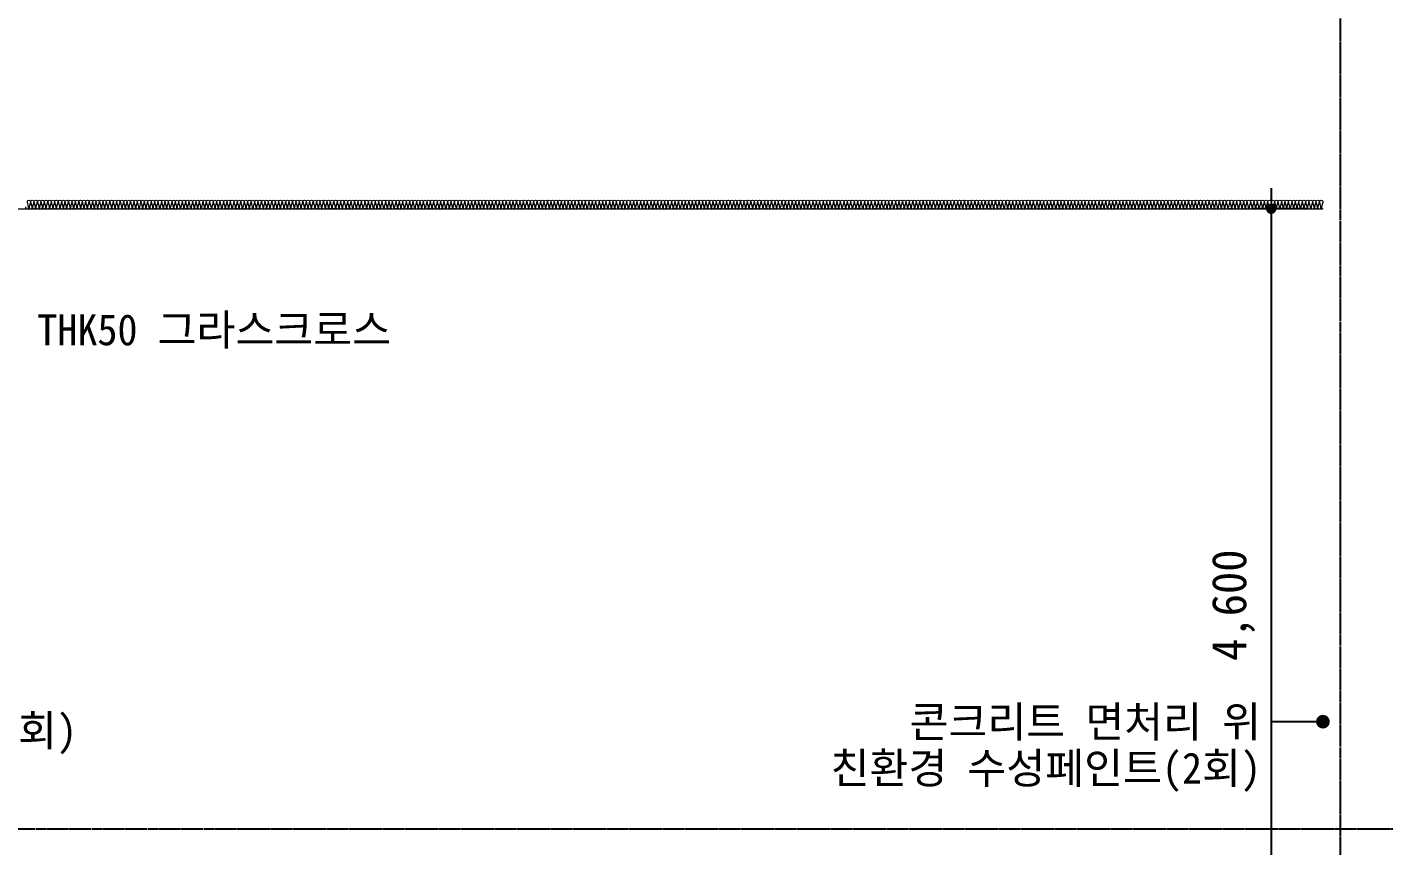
# Model space of a CAD drawing. Header units: inches. Extents: x 2004 to 150234, y 6875187 to 6994525.
# Drawn here: x 109264 to 117137, y 6886032 to 6890782 of the extents above; entities that cross this region are included whole.
import ezdxf
from ezdxf.enums import TextEntityAlignment as Align

# ---------------------------------------------------------------- set-up
doc = ezdxf.new("R2010")
doc.units = ezdxf.units.IN
doc.header["$MEASUREMENT"] = 0
doc.linetypes.add('CENTER', pattern=[65, 60, -2, 1, -2])
doc.layers.get('0').update_dxf_attribs({"linetype": 'CONTINUOUS'})
for name, color, linetype, lineweight in [('A-DIMS', 7, 'CONTINUOUS', 25), ('A-MKXS-LEAD', 7, 'CONTINUOUS', 25), ('A-MKXS-TEXT1', 3, 'CONTINUOUS', 25), ('A-XXXX-INSL2', 8, 'CONTINUOUS', 18)]:
    doc.layers.add(name, color=color, linetype=linetype, lineweight=lineweight)
doc.layers.add('AA-AXIS-LINE-1', color=1, linetype='CENTER')
doc.styles.add('HY울릉도L', font='H2GTRE.TTF')
doc.styles.add('돋움체', font='')
doc.styles.get('돋움체').set_extended_font_data('DotumChe')
doc.dimstyles.new('CDIM', dxfattribs={"dimtxt": 2, "dimasz": 0.6, "dimexe": 1, "dimexo": 1, "dimgap": 1, "dimtad": 1, "dimdec": 0, "dimrnd": 0.5, "dimzin": 0, "dimdsep": 32, "dimlunit": 6, "dimtxsty": 'HY울릉도L', "dimblk1": '_CIDOT', "dimblk2": '_CIDOT', "dimsah": 1, "dimcen": 4.5, "dimclrd": 2, "dimclre": 2, "dimclrt": 7, "dimadec": 0, "dimazin": 0, "dimtfac": 1, "dimtdec": 0, "dimtix": 1, "dimtmove": 2, "dimatfit": 1, "dimldrblk": '_CIDOT', "dimfxl": 1, "dimtolj": 1, "dimtzin": 0, "dimlwd": -1, "dimarcsym": 0})

# ---------------------------------------------------------------- blocks, each defined once
blk = doc.blocks.new('_CIDOT')
at = {"color": 0, "linetype": 'ByBlock'}
blk.add_line((2, 0), (-1, 0), dxfattribs=at)
at = {"color": 0, "linetype": 'ByBlock', "const_width": 0.5}
blk.add_lwpolyline([(-0.25, 0, 1), (0.25, 0, 1)], format="xyb", close=True, dxfattribs=at)
blk = doc.blocks.new('*D251')
at = {"layer": 'A-DIMS', "lineweight": -2, "transparency": 16777216}
for p, q in [((116683.8, 6889728.3), (116383.8, 6889728.3)), ((116683.8, 6885128.3), (116383.8, 6885128.3))]:
    blk.add_line(p, q, dxfattribs=at)
at = {"layer": 'A-DIMS', "transparency": 16777216}
blk.add_line((116483.8, 6889668.3), (116483.8, 6885188.3), dxfattribs=at)
at = {"layer": 'A-DIMS', "transparency": 16777216, "xscale": 60, "yscale": 60, "zscale": 60}
for p, rotation in [((116483.8, 6889728.3), 90), ((116483.8, 6885128.3), 270)]:
    blk.add_blockref('_CIDOT', p, dxfattribs=dict(at, rotation=rotation))
at = {"layer": 'A-DIMS', "color": 3, "transparency": 16777216, "insert": (116264.7, 6887428.3), "char_height": 200, "attachment_point": 5, "rotation": 90, "style": '돋움체'}
blk.add_mtext('\\A1;4,600', dxfattribs=at)

msp = doc.modelspace()

# ---------------------------------------------------------------- hatches: boundary and pattern name
at = {"layer": 'A-MKXS-LEAD'}
h = msp.add_hatch(color=256, dxfattribs=at)
edge = h.paths.add_edge_path()
edge.add_arc((116783.8, 6886752.2), 40, 180, 540, ccw=False)

# ---------------------------------------------------------------- linework, layer by layer
msp.add_lwpolyline([(116783.8, 6886752.2), (116486.1, 6886752.2), (116486.1, 6886752.2)], dxfattribs=at)
at = {"layer": 'A-XXXX-INSL2'}
msp.add_line((107433.8, 6889728.3), (116783.8, 6889728.3), dxfattribs=at)
msp.add_lwpolyline([(109254.9, 6889740.5, 1.37259), (109272.6, 6889740.5), (109264.9, 6889766.2, -1.37259), (109282.6, 6889766.2), (109274.9, 6889740.5, 1.37259), (109292.6, 6889740.5), (109284.9, 6889766.2, -1.37259), (109302.6, 6889766.2), (109294.9, 6889740.5, 1.37259), (109312.6, 6889740.5), (109304.9, 6889766.2, -0.508699), (109313.8, 6889778.3, -0.508699), (109322.6, 6889766.2), (109314.9, 6889740.5, 1.37259), (109332.6, 6889740.5), (109324.9, 6889766.2, -1.37259), (109342.6, 6889766.2), (109334.9, 6889740.5, 1.37259), (109352.6, 6889740.5), (109344.9, 6889766.2, -1.37259), (109362.6, 6889766.2), (109354.9, 6889740.5, 1.37259), (109372.6, 6889740.5), (109364.9, 6889766.2, -1.37259), (109382.6, 6889766.2), (109374.9, 6889740.5, 1.37259), (109392.6, 6889740.5), (109384.9, 6889766.2, -1.37259), (109402.6, 6889766.2), (109394.9, 6889740.5, 0.508699), (109403.8, 6889728.3, 0.508699), (109412.6, 6889740.5), (109404.9, 6889766.2, -1.37259), (109422.6, 6889766.2), (109414.9, 6889740.5, 1.37259), (109432.6, 6889740.5), (109424.9, 6889766.2, -1.37259), (109442.6, 6889766.2), (109434.9, 6889740.5, 1.37259), (109452.6, 6889740.5), (109444.9, 6889766.2, -1.37259), (109462.6, 6889766.2), (109454.9, 6889740.5, 1.37259), (109472.6, 6889740.5), (109464.9, 6889766.2, -1.37259), (109482.6, 6889766.2), (109474.9, 6889740.5, 1.37259), (109492.6, 6889740.5), (109484.9, 6889766.2, -0.508699), (109493.8, 6889778.3, -0.508699), (109502.6, 6889766.2), (109494.9, 6889740.5, 1.37259), (109512.6, 6889740.5), (109504.9, 6889766.2, -1.37259), (109522.6, 6889766.2), (109514.9, 6889740.5, 1.37259), (109532.6, 6889740.5), (109524.9, 6889766.2, -1.37259), (109542.6, 6889766.2), (109534.9, 6889740.5, 1.37259), (109552.6, 6889740.5), (109544.9, 6889766.2, -1.37259), (109562.6, 6889766.2), (109554.9, 6889740.5, 1.37259), (109572.6, 6889740.5), (109564.9, 6889766.2, -1.37259), (109582.6, 6889766.2), (109574.9, 6889740.5, 0.508699), (109583.8, 6889728.3, 0.508699), (109592.6, 6889740.5), (109584.9, 6889766.2, -1.37259), (109602.6, 6889766.2), (109594.9, 6889740.5, 1.37259), (109612.6, 6889740.5), (109604.9, 6889766.2, -1.37259), (109622.6, 6889766.2), (109614.9, 6889740.5, 1.37259), (109632.6, 6889740.5), (109624.9, 6889766.2, -1.37259), (109642.6, 6889766.2), (109634.9, 6889740.5, 1.37259), (109652.6, 6889740.5), (109644.9, 6889766.2, -1.37259), (109662.6, 6889766.2), (109654.9, 6889740.5, 1.37259), (109672.6, 6889740.5), (109664.9, 6889766.2, -0.508699), (109673.8, 6889778.3, -0.508699), (109682.6, 6889766.2), (109674.9, 6889740.5, 1.37259), (109692.6, 6889740.5), (109684.9, 6889766.2, -1.37259), (109702.6, 6889766.2), (109694.9, 6889740.5, 1.37259), (109712.6, 6889740.5), (109704.9, 6889766.2, -1.37259), (109722.6, 6889766.2), (109714.9, 6889740.5, 1.37259), (109732.6, 6889740.5), (109724.9, 6889766.2, -1.37259), (109742.6, 6889766.2), (109734.9, 6889740.5, 1.37259), (109752.6, 6889740.5), (109744.9, 6889766.2, -1.37259), (109762.6, 6889766.2), (109754.9, 6889740.5, 0.508699), (109763.8, 6889728.3, 0.508699), (109772.6, 6889740.5), (109764.9, 6889766.2, -1.37259), (109782.6, 6889766.2), (109774.9, 6889740.5, 1.37259), (109792.6, 6889740.5), (109784.9, 6889766.2, -1.37259), (109802.6, 6889766.2), (109794.9, 6889740.5, 1.37259), (109812.6, 6889740.5), (109804.9, 6889766.2, -1.37259), (109822.6, 6889766.2), (109814.9, 6889740.5, 1.37259), (109832.6, 6889740.5), (109824.9, 6889766.2, -1.37259), (109842.6, 6889766.2), (109834.9, 6889740.5, 1.37259), (109852.6, 6889740.5), (109844.9, 6889766.2, -0.508699), (109853.8, 6889778.3, -0.508699), (109862.6, 6889766.2), (109854.9, 6889740.5, 1.37259), (109872.6, 6889740.5), (109864.9, 6889766.2, -1.37259), (109882.6, 6889766.2), (109874.9, 6889740.5, 1.37259), (109892.6, 6889740.5), (109884.9, 6889766.2, -1.37259), (109902.6, 6889766.2), (109894.9, 6889740.5, 1.37259), (109912.6, 6889740.5), (109904.9, 6889766.2, -1.37259), (109922.6, 6889766.2), (109914.9, 6889740.5, 1.37259), (109932.6, 6889740.5), (109924.9, 6889766.2, -0.508699), (109933.8, 6889778.3, -0.508699), (109942.6, 6889766.2), (109934.9, 6889740.5, 1.37259), (109952.6, 6889740.5), (109944.9, 6889766.2, -1.37259), (109962.6, 6889766.2), (109954.9, 6889740.5, 1.37259), (109972.6, 6889740.5), (109964.9, 6889766.2, -1.37259), (109982.6, 6889766.2), (109974.9, 6889740.5, 1.37259), (109992.6, 6889740.5), (109984.9, 6889766.2, -1.37259), (110002.6, 6889766.2), (109994.9, 6889740.5, 1.37259), (110012.6, 6889740.5), (110004.9, 6889766.2, -0.508699), (110013.8, 6889778.3, -0.508699), (110022.6, 6889766.2), (110014.9, 6889740.5, 1.37259), (110032.6, 6889740.5), (110024.9, 6889766.2, -1.37259), (110042.6, 6889766.2), (110034.9, 6889740.5, 1.37259), (110052.6, 6889740.5), (110044.9, 6889766.2, -1.37259), (110062.6, 6889766.2), (110054.9, 6889740.5, 1.37259), (110072.6, 6889740.5), (110064.9, 6889766.2, -1.37259), (110082.6, 6889766.2), (110074.9, 6889740.5, 1.37259), (110092.6, 6889740.5), (110084.9, 6889766.2, -1.37259), (110102.6, 6889766.2), (110094.9, 6889740.5, 0.508699), (110103.8, 6889728.3, 0.508699), (110112.6, 6889740.5), (110104.9, 6889766.2, -1.37259), (110122.6, 6889766.2), (110114.9, 6889740.5, 1.37259), (110132.6, 6889740.5), (110124.9, 6889766.2, -1.37259), (110142.6, 6889766.2), (110134.9, 6889740.5, 1.37259), (110152.6, 6889740.5), (110144.9, 6889766.2, -1.37259), (110162.6, 6889766.2), (110154.9, 6889740.5, 1.37259), (110172.6, 6889740.5), (110164.9, 6889766.2, -0.508699), (110173.8, 6889778.3, -0.508699), (110182.6, 6889766.2), (110174.9, 6889740.5, 1.37259), (110192.6, 6889740.5), (110184.9, 6889766.2, -1.37259), (110202.6, 6889766.2), (110194.9, 6889740.5, 1.37259), (110212.6, 6889740.5), (110204.9, 6889766.2, -0.508699), (110213.8, 6889778.3, -0.508699), (110222.6, 6889766.2), (110214.9, 6889740.5, 1.37259), (110232.6, 6889740.5), (110224.9, 6889766.2, -1.37259), (110242.6, 6889766.2), (110234.9, 6889740.5, 1.37259), (110252.6, 6889740.5), (110244.9, 6889766.2, -0.508699), (110253.8, 6889778.3, -0.508699), (110262.6, 6889766.2), (110254.9, 6889740.5, 1.37259), (110272.6, 6889740.5), (110264.9, 6889766.2, -1.37259), (110282.6, 6889766.2), (110274.9, 6889740.5, 1.37259), (110292.6, 6889740.5), (110284.9, 6889766.2, -1.37259), (110302.6, 6889766.2), (110294.9, 6889740.5, 1.37259), (110312.6, 6889740.5), (110304.9, 6889766.2, -1.37259), (110322.6, 6889766.2), (110314.9, 6889740.5, 0.508699), (110323.8, 6889728.3, 0.508699), (110332.6, 6889740.5), (110324.9, 6889766.2, -1.37259), (110342.6, 6889766.2), (110334.9, 6889740.5, 1.37259), (110352.6, 6889740.5), (110344.9, 6889766.2, -1.37259), (110362.6, 6889766.2), (110354.9, 6889740.5, 1.37259), (110372.6, 6889740.5), (110364.9, 6889766.2, -1.37259), (110382.6, 6889766.2), (110374.9, 6889740.5, 1.37259), (110392.6, 6889740.5), (110384.9, 6889766.2, -1.37259), (110402.6, 6889766.2), (110394.9, 6889740.5, 1.37259), (110412.6, 6889740.5), (110404.9, 6889766.2, -0.508699), (110413.8, 6889778.3, -0.508699), (110422.6, 6889766.2), (110414.9, 6889740.5, 1.37259), (110432.6, 6889740.5), (110424.9, 6889766.2, -1.37259), (110442.6, 6889766.2), (110434.9, 6889740.5, 1.37259), (110452.6, 6889740.5), (110444.9, 6889766.2, -1.37259), (110462.6, 6889766.2), (110454.9, 6889740.5, 1.37259), (110472.6, 6889740.5), (110464.9, 6889766.2, -1.37259), (110482.6, 6889766.2), (110474.9, 6889740.5, 1.37259), (110492.6, 6889740.5), (110484.9, 6889766.2, -0.508699), (110493.8, 6889778.3, -0.508699), (110502.6, 6889766.2), (110494.9, 6889740.5, 1.37259), (110512.6, 6889740.5), (110504.9, 6889766.2, -1.37259), (110522.6, 6889766.2), (110514.9, 6889740.5, 1.37259), (110532.6, 6889740.5), (110524.9, 6889766.2, -1.37259), (110542.6, 6889766.2), (110534.9, 6889740.5, 1.37259), (110552.6, 6889740.5), (110544.9, 6889766.2, -1.37259), (110562.6, 6889766.2), (110554.9, 6889740.5, 1.37259), (110572.6, 6889740.5), (110564.9, 6889766.2, -0.508699), (110573.8, 6889778.3, -0.508699), (110582.6, 6889766.2), (110574.9, 6889740.5, 1.37259), (110592.6, 6889740.5), (110584.9, 6889766.2, -1.37259), (110602.6, 6889766.2), (110594.9, 6889740.5, 1.37259), (110612.6, 6889740.5), (110604.9, 6889766.2, -1.37259), (110622.6, 6889766.2), (110614.9, 6889740.5, 1.37259), (110632.6, 6889740.5), (110624.9, 6889766.2, -1.37259), (110642.6, 6889766.2), (110634.9, 6889740.5, 1.37259), (110652.6, 6889740.5), (110644.9, 6889766.2, -1.37259), (110662.6, 6889766.2), (110654.9, 6889740.5, 0.508699), (110663.8, 6889728.3, 0.508699), (110672.6, 6889740.5), (110664.9, 6889766.2, -1.37259), (110682.6, 6889766.2), (110674.9, 6889740.5, 1.37259), (110692.6, 6889740.5), (110684.9, 6889766.2, -1.37259), (110702.6, 6889766.2), (110694.9, 6889740.5, 1.37259), (110712.6, 6889740.5), (110704.9, 6889766.2, -1.37259), (110722.6, 6889766.2), (110714.9, 6889740.5, 1.37259), (110732.6, 6889740.5), (110724.9, 6889766.2, -1.37259), (110742.6, 6889766.2), (110734.9, 6889740.5, 1.37259), (110752.6, 6889740.5), (110744.9, 6889766.2, -0.508699), (110753.8, 6889778.3, -0.508699), (110762.6, 6889766.2), (110754.9, 6889740.5, 1.37259), (110772.6, 6889740.5), (110764.9, 6889766.2, -1.37259), (110782.6, 6889766.2), (110774.9, 6889740.5, 1.37259), (110792.6, 6889740.5), (110784.9, 6889766.2, -1.37259), (110802.6, 6889766.2), (110794.9, 6889740.5, 1.37259), (110812.6, 6889740.5), (110804.9, 6889766.2, -1.37259), (110822.6, 6889766.2), (110814.9, 6889740.5, 1.37259), (110832.6, 6889740.5), (110824.9, 6889766.2, -1.37259), (110842.6, 6889766.2), (110834.9, 6889740.5, 0.508699), (110843.8, 6889728.3, 0.508699), (110852.6, 6889740.5), (110844.9, 6889766.2, -1.37259), (110862.6, 6889766.2), (110854.9, 6889740.5, 1.37259), (110872.6, 6889740.5), (110864.9, 6889766.2, -1.37259), (110882.6, 6889766.2), (110874.9, 6889740.5, 1.37259), (110892.6, 6889740.5), (110884.9, 6889766.2, -1.37259), (110902.6, 6889766.2), (110894.9, 6889740.5, 1.37259), (110912.6, 6889740.5), (110904.9, 6889766.2, -1.37259), (110922.6, 6889766.2), (110914.9, 6889740.5, 1.37259), (110932.6, 6889740.5), (110924.9, 6889766.2, -0.508699), (110933.8, 6889778.3, -0.508699), (110942.6, 6889766.2), (110934.9, 6889740.5, 1.37259), (110952.6, 6889740.5), (110944.9, 6889766.2, -1.37259), (110962.6, 6889766.2), (110954.9, 6889740.5, 1.37259), (110972.6, 6889740.5), (110964.9, 6889766.2, -1.37259), (110982.6, 6889766.2), (110974.9, 6889740.5, 1.37259), (110992.6, 6889740.5), (110984.9, 6889766.2, -1.37259), (111002.6, 6889766.2), (110994.9, 6889740.5, 1.37259), (111012.6, 6889740.5), (111004.9, 6889766.2, -1.37259), (111022.6, 6889766.2), (111014.9, 6889740.5, 0.508699), (111023.8, 6889728.3, 0.508699), (111032.6, 6889740.5), (111024.9, 6889766.2, -0.508699), (111033.8, 6889778.3, -0.508699), (111042.6, 6889766.2), (111034.9, 6889740.5, 0.508699), (111043.8, 6889728.3, 0.508699), (111052.6, 6889740.5), (111044.9, 6889766.2, -1.37259), (111062.6, 6889766.2), (111054.9, 6889740.5, 1.37259), (111072.6, 6889740.5), (111064.9, 6889766.2, -1.37259), (111082.6, 6889766.2), (111074.9, 6889740.5, 1.37259), (111092.6, 6889740.5), (111084.9, 6889766.2, -1.37259), (111102.6, 6889766.2), (111094.9, 6889740.5, 1.37259), (111112.6, 6889740.5), (111104.9, 6889766.2, -1.37259), (111122.6, 6889766.2), (111114.9, 6889740.5, 1.37259), (111132.6, 6889740.5), (111124.9, 6889766.2, -0.508699), (111133.8, 6889778.3, -0.508699), (111142.6, 6889766.2), (111134.9, 6889740.5, 1.37259), (111152.6, 6889740.5), (111144.9, 6889766.2, -1.37259), (111162.6, 6889766.2), (111154.9, 6889740.5, 1.37259), (111172.6, 6889740.5), (111164.9, 6889766.2, -1.37259), (111182.6, 6889766.2), (111174.9, 6889740.5, 1.37259), (111192.6, 6889740.5), (111184.9, 6889766.2, -1.37259), (111202.6, 6889766.2), (111194.9, 6889740.5, 1.37259), (111212.6, 6889740.5), (111204.9, 6889766.2, -1.37259), (111222.6, 6889766.2), (111214.9, 6889740.5, 0.508699), (111223.8, 6889728.3, 0.508699), (111232.6, 6889740.5), (111224.9, 6889766.2, -1.37259), (111242.6, 6889766.2), (111234.9, 6889740.5, 1.37259), (111252.6, 6889740.5), (111244.9, 6889766.2, -1.37259), (111262.6, 6889766.2), (111254.9, 6889740.5, 1.37259), (111272.6, 6889740.5), (111264.9, 6889766.2, -1.37259), (111282.6, 6889766.2), (111274.9, 6889740.5, 1.37259), (111292.6, 6889740.5), (111284.9, 6889766.2, -1.37259), (111302.6, 6889766.2), (111294.9, 6889740.5, 1.37259), (111312.6, 6889740.5), (111304.9, 6889766.2, -0.508699), (111313.8, 6889778.3, -0.508699), (111322.6, 6889766.2), (111314.9, 6889740.5, 1.37259), (111332.6, 6889740.5), (111324.9, 6889766.2, -1.37259), (111342.6, 6889766.2), (111334.9, 6889740.5, 1.37259), (111352.6, 6889740.5), (111344.9, 6889766.2, -1.37259), (111362.6, 6889766.2), (111354.9, 6889740.5, 1.37259), (111372.6, 6889740.5), (111364.9, 6889766.2, -1.37259), (111382.6, 6889766.2), (111374.9, 6889740.5, 1.37259), (111392.6, 6889740.5), (111384.9, 6889766.2, -1.37259), (111402.6, 6889766.2), (111394.9, 6889740.5, 0.508699), (111403.8, 6889728.3, 0.508699), (111412.6, 6889740.5), (111404.9, 6889766.2, -1.37259), (111422.6, 6889766.2), (111414.9, 6889740.5, 1.37259), (111432.6, 6889740.5), (111424.9, 6889766.2, -1.37259), (111442.6, 6889766.2), (111434.9, 6889740.5, 1.37259), (111452.6, 6889740.5), (111444.9, 6889766.2, -1.37259), (111462.6, 6889766.2), (111454.9, 6889740.5, 1.37259), (111472.6, 6889740.5), (111464.9, 6889766.2, -1.37259), (111482.6, 6889766.2), (111474.9, 6889740.5, 1.37259), (111492.6, 6889740.5), (111484.9, 6889766.2, -0.508699), (111493.8, 6889778.3, -0.508699), (111502.6, 6889766.2), (111494.9, 6889740.5, 1.37259), (111512.6, 6889740.5), (111504.9, 6889766.2, -1.37259), (111522.6, 6889766.2), (111514.9, 6889740.5, 1.37259), (111532.6, 6889740.5), (111524.9, 6889766.2, -1.37259), (111542.6, 6889766.2), (111534.9, 6889740.5, 1.37259), (111552.6, 6889740.5), (111544.9, 6889766.2, -1.37259), (111562.6, 6889766.2), (111554.9, 6889740.5, 1.37259), (111572.6, 6889740.5), (111564.9, 6889766.2, -0.508699), (111573.8, 6889778.3, -0.508699), (111582.6, 6889766.2), (111574.9, 6889740.5, 1.37259), (111592.6, 6889740.5), (111584.9, 6889766.2, -1.37259), (111602.6, 6889766.2), (111594.9, 6889740.5, 1.37259), (111612.6, 6889740.5), (111604.9, 6889766.2, -1.37259), (111622.6, 6889766.2), (111614.9, 6889740.5, 1.37259), (111632.6, 6889740.5), (111624.9, 6889766.2, -1.37259), (111642.6, 6889766.2), (111634.9, 6889740.5, 1.37259), (111652.6, 6889740.5), (111644.9, 6889766.2, -0.508699), (111653.8, 6889778.3, -0.508699), (111662.6, 6889766.2), (111654.9, 6889740.5, 1.37259), (111672.6, 6889740.5), (111664.9, 6889766.2, -1.37259), (111682.6, 6889766.2), (111674.9, 6889740.5, 1.37259), (111692.6, 6889740.5), (111684.9, 6889766.2, -1.37259), (111702.6, 6889766.2), (111694.9, 6889740.5, 1.37259), (111712.6, 6889740.5), (111704.9, 6889766.2, -1.37259), (111722.6, 6889766.2), (111714.9, 6889740.5, 1.37259), (111732.6, 6889740.5), (111724.9, 6889766.2, -1.37259), (111742.6, 6889766.2), (111734.9, 6889740.5, 0.508699), (111743.8, 6889728.3, 0.508699), (111752.6, 6889740.5), (111744.9, 6889766.2, -1.37259), (111762.6, 6889766.2), (111754.9, 6889740.5, 1.37259), (111772.6, 6889740.5), (111764.9, 6889766.2, -1.37259), (111782.6, 6889766.2), (111774.9, 6889740.5, 1.37259), (111792.6, 6889740.5), (111784.9, 6889766.2, -1.37259), (111802.6, 6889766.2), (111794.9, 6889740.5, 1.37259), (111812.6, 6889740.5), (111804.9, 6889766.2, -0.508699), (111813.8, 6889778.3, -0.508699), (111822.6, 6889766.2), (111814.9, 6889740.5, 1.37259), (111832.6, 6889740.5), (111824.9, 6889766.2, -1.37259), (111842.6, 6889766.2), (111834.9, 6889740.5, 1.37259), (111852.6, 6889740.5), (111844.9, 6889766.2, -0.508699), (111853.8, 6889778.3, -0.508699), (111862.6, 6889766.2), (111854.9, 6889740.5, 1.37259), (111872.6, 6889740.5), (111864.9, 6889766.2, -1.37259), (111882.6, 6889766.2), (111874.9, 6889740.5, 1.37259), (111892.6, 6889740.5), (111884.9, 6889766.2, -0.508699), (111893.8, 6889778.3, -0.508699), (111902.6, 6889766.2), (111894.9, 6889740.5, 1.37259), (111912.6, 6889740.5), (111904.9, 6889766.2, -1.37259), (111922.6, 6889766.2), (111914.9, 6889740.5, 1.37259), (111932.6, 6889740.5), (111924.9, 6889766.2, -1.37259), (111942.6, 6889766.2), (111934.9, 6889740.5, 1.37259), (111952.6, 6889740.5), (111944.9, 6889766.2, -1.37259), (111962.6, 6889766.2), (111954.9, 6889740.5, 0.508699), (111963.8, 6889728.3, 0.508699), (111972.6, 6889740.5), (111964.9, 6889766.2, -1.37259), (111982.6, 6889766.2), (111974.9, 6889740.5, 1.37259), (111992.6, 6889740.5), (111984.9, 6889766.2, -1.37259), (112002.6, 6889766.2), (111994.9, 6889740.5, 1.37259), (112012.6, 6889740.5), (112004.9, 6889766.2, -1.37259), (112022.6, 6889766.2), (112014.9, 6889740.5, 1.37259), (112032.6, 6889740.5), (112024.9, 6889766.2, -1.37259), (112042.6, 6889766.2), (112034.9, 6889740.5, 1.37259), (112052.6, 6889740.5), (112044.9, 6889766.2, -0.508699), (112053.8, 6889778.3, -0.508699), (112062.6, 6889766.2), (112054.9, 6889740.5, 1.37259), (112072.6, 6889740.5), (112064.9, 6889766.2, -1.37259), (112082.6, 6889766.2), (112074.9, 6889740.5, 1.37259), (112092.6, 6889740.5), (112084.9, 6889766.2, -1.37259), (112102.6, 6889766.2), (112094.9, 6889740.5, 1.37259), (112112.6, 6889740.5), (112104.9, 6889766.2, -1.37259), (112122.6, 6889766.2), (112114.9, 6889740.5, 1.37259), (112132.6, 6889740.5), (112124.9, 6889766.2, -0.508699), (112133.8, 6889778.3, -0.508699), (112142.6, 6889766.2), (112134.9, 6889740.5, 1.37259), (112152.6, 6889740.5), (112144.9, 6889766.2, -1.37259), (112162.6, 6889766.2), (112154.9, 6889740.5, 1.37259), (112172.6, 6889740.5), (112164.9, 6889766.2, -1.37259), (112182.6, 6889766.2), (112174.9, 6889740.5, 1.37259), (112192.6, 6889740.5), (112184.9, 6889766.2, -1.37259), (112202.6, 6889766.2), (112194.9, 6889740.5, 1.37259), (112212.6, 6889740.5), (112204.9, 6889766.2, -0.508699), (112213.8, 6889778.3, -0.508699), (112222.6, 6889766.2), (112214.9, 6889740.5, 1.37259), (112232.6, 6889740.5), (112224.9, 6889766.2, -1.37259), (112242.6, 6889766.2), (112234.9, 6889740.5, 1.37259), (112252.6, 6889740.5), (112244.9, 6889766.2, -1.37259), (112262.6, 6889766.2), (112254.9, 6889740.5, 1.37259), (112272.6, 6889740.5), (112264.9, 6889766.2, -1.37259), (112282.6, 6889766.2), (112274.9, 6889740.5, 1.37259), (112292.6, 6889740.5), (112284.9, 6889766.2, -1.37259), (112302.6, 6889766.2), (112294.9, 6889740.5, 0.508699), (112303.8, 6889728.3, 0.508699), (112312.6, 6889740.5), (112304.9, 6889766.2, -1.37259), (112322.6, 6889766.2), (112314.9, 6889740.5, 1.37259), (112332.6, 6889740.5), (112324.9, 6889766.2, -1.37259), (112342.6, 6889766.2), (112334.9, 6889740.5, 1.37259), (112352.6, 6889740.5), (112344.9, 6889766.2, -1.37259), (112362.6, 6889766.2), (112354.9, 6889740.5, 1.37259), (112372.6, 6889740.5), (112364.9, 6889766.2, -1.37259), (112382.6, 6889766.2), (112374.9, 6889740.5, 1.37259), (112392.6, 6889740.5), (112384.9, 6889766.2, -0.508699), (112393.8, 6889778.3, -0.508699), (112402.6, 6889766.2), (112394.9, 6889740.5, 1.37259), (112412.6, 6889740.5), (112404.9, 6889766.2, -1.37259), (112422.6, 6889766.2), (112414.9, 6889740.5, 1.37259), (112432.6, 6889740.5), (112424.9, 6889766.2, -1.37259), (112442.6, 6889766.2), (112434.9, 6889740.5, 1.37259), (112452.6, 6889740.5), (112444.9, 6889766.2, -1.37259), (112462.6, 6889766.2), (112454.9, 6889740.5, 1.37259), (112472.6, 6889740.5), (112464.9, 6889766.2, -1.37259), (112482.6, 6889766.2), (112474.9, 6889740.5, 0.508699), (112483.8, 6889728.3, 0.508699), (112492.6, 6889740.5), (112484.9, 6889766.2, -1.37259), (112502.6, 6889766.2), (112494.9, 6889740.5, 1.37259), (112512.6, 6889740.5), (112504.9, 6889766.2, -1.37259), (112522.6, 6889766.2), (112514.9, 6889740.5, 1.37259), (112532.6, 6889740.5), (112524.9, 6889766.2, -1.37259), (112542.6, 6889766.2), (112534.9, 6889740.5, 1.37259), (112552.6, 6889740.5), (112544.9, 6889766.2, -1.37259), (112562.6, 6889766.2), (112554.9, 6889740.5, 1.37259), (112572.6, 6889740.5), (112564.9, 6889766.2, -0.508699), (112573.8, 6889778.3, -0.508699), (112582.6, 6889766.2), (112574.9, 6889740.5, 1.37259), (112592.6, 6889740.5), (112584.9, 6889766.2, -1.37259), (112602.6, 6889766.2), (112594.9, 6889740.5, 1.37259), (112612.6, 6889740.5), (112604.9, 6889766.2, -1.37259), (112622.6, 6889766.2), (112614.9, 6889740.5, 1.37259), (112632.6, 6889740.5), (112624.9, 6889766.2, -1.37259), (112642.6, 6889766.2), (112634.9, 6889740.5, 1.37259), (112652.6, 6889740.5), (112644.9, 6889766.2, -1.37259), (112662.6, 6889766.2), (112654.9, 6889740.5, 0.508699), (112663.8, 6889728.3, 0.508699), (112672.6, 6889740.5), (112664.9, 6889766.2, -1.37259), (112682.6, 6889766.2), (112674.9, 6889740.5, 1.37259), (112692.6, 6889740.5), (112684.9, 6889766.2, -1.37259), (112702.6, 6889766.2), (112694.9, 6889740.5, 1.37259), (112712.6, 6889740.5), (112704.9, 6889766.2, -1.37259), (112722.6, 6889766.2), (112714.9, 6889740.5, 1.37259), (112732.6, 6889740.5), (112724.9, 6889766.2, -1.37259), (112742.6, 6889766.2), (112734.9, 6889740.5, 1.37259), (112752.6, 6889740.5), (112744.9, 6889766.2, -0.508699), (112753.8, 6889778.3, -0.508699), (112762.6, 6889766.2), (112754.9, 6889740.5, 1.37259), (112772.6, 6889740.5), (112764.9, 6889766.2, -1.37259), (112782.6, 6889766.2), (112774.9, 6889740.5, 1.37259), (112792.6, 6889740.5), (112784.9, 6889766.2, -1.37259), (112802.6, 6889766.2), (112794.9, 6889740.5, 1.37259), (112812.6, 6889740.5), (112804.9, 6889766.2, -1.37259), (112822.6, 6889766.2), (112814.9, 6889740.5, 1.37259), (112832.6, 6889740.5), (112824.9, 6889766.2, -1.37259), (112842.6, 6889766.2), (112834.9, 6889740.5, 0.508699), (112843.8, 6889728.3, 0.508699), (112852.6, 6889740.5), (112844.9, 6889766.2, -1.37259), (112862.6, 6889766.2), (112854.9, 6889740.5, 1.37259), (112872.6, 6889740.5), (112864.9, 6889766.2, -1.37259), (112882.6, 6889766.2), (112874.9, 6889740.5, 1.37259), (112892.6, 6889740.5), (112884.9, 6889766.2, -1.37259), (112902.6, 6889766.2), (112894.9, 6889740.5, 1.37259), (112912.6, 6889740.5), (112904.9, 6889766.2, -1.37259), (112922.6, 6889766.2), (112914.9, 6889740.5, 1.37259), (112932.6, 6889740.5), (112924.9, 6889766.2, -0.508699), (112933.8, 6889778.3, -0.508699), (112942.6, 6889766.2), (112934.9, 6889740.5, 1.37259), (112952.6, 6889740.5), (112944.9, 6889766.2, -1.37259), (112962.6, 6889766.2), (112954.9, 6889740.5, 1.37259), (112972.6, 6889740.5), (112964.9, 6889766.2, -1.37259), (112982.6, 6889766.2), (112974.9, 6889740.5, 1.37259), (112992.6, 6889740.5), (112984.9, 6889766.2, -1.37259), (113002.6, 6889766.2), (112994.9, 6889740.5, 1.37259), (113012.6, 6889740.5), (113004.9, 6889766.2, -1.37259), (113022.6, 6889766.2), (113014.9, 6889740.5, 0.508699), (113023.8, 6889728.3, 0.508699), (113032.6, 6889740.5), (113024.9, 6889766.2, -1.37259), (113042.6, 6889766.2), (113034.9, 6889740.5, 1.37259), (113052.6, 6889740.5), (113044.9, 6889766.2, -1.37259), (113062.6, 6889766.2), (113054.9, 6889740.5, 1.37259), (113072.6, 6889740.5), (113064.9, 6889766.2, -1.37259), (113082.6, 6889766.2), (113074.9, 6889740.5, 1.37259), (113092.6, 6889740.5), (113084.9, 6889766.2, -1.37259), (113102.6, 6889766.2), (113094.9, 6889740.5, 1.37259), (113112.6, 6889740.5), (113104.9, 6889766.2, -0.508699), (113113.8, 6889778.3, -0.508699), (113122.6, 6889766.2), (113114.9, 6889740.5, 1.37259), (113132.6, 6889740.5), (113124.9, 6889766.2, -1.37259), (113142.6, 6889766.2), (113134.9, 6889740.5, 1.37259), (113152.6, 6889740.5), (113144.9, 6889766.2, -1.37259), (113162.6, 6889766.2), (113154.9, 6889740.5, 1.37259), (113172.6, 6889740.5), (113164.9, 6889766.2, -1.37259), (113182.6, 6889766.2), (113174.9, 6889740.5, 1.37259), (113192.6, 6889740.5), (113184.9, 6889766.2, -1.37259), (113202.6, 6889766.2), (113194.9, 6889740.5, 0.508699), (113203.8, 6889728.3, 0.508699), (113212.6, 6889740.5), (113204.9, 6889766.2, -1.37259), (113222.6, 6889766.2), (113214.9, 6889740.5, 1.37259), (113232.6, 6889740.5), (113224.9, 6889766.2, -1.37259), (113242.6, 6889766.2), (113234.9, 6889740.5, 0.508699), (113243.8, 6889728.3, 0.508699), (113252.6, 6889740.5), (113244.9, 6889766.2, -1.37259), (113262.6, 6889766.2), (113254.9, 6889740.5, 1.37259), (113272.6, 6889740.5), (113264.9, 6889766.2, -1.37259), (113282.6, 6889766.2), (113274.9, 6889740.5, 0.508699), (113283.8, 6889728.3, 0.508699), (113292.6, 6889740.5), (113284.9, 6889766.2, -1.37259), (113302.6, 6889766.2), (113294.9, 6889740.5, 1.37259), (113312.6, 6889740.5), (113304.9, 6889766.2, -1.37259), (113322.6, 6889766.2), (113314.9, 6889740.5, 1.37259), (113332.6, 6889740.5), (113324.9, 6889766.2, -1.37259), (113342.6, 6889766.2), (113334.9, 6889740.5, 1.37259), (113352.6, 6889740.5), (113344.9, 6889766.2, -1.37259), (113362.6, 6889766.2), (113354.9, 6889740.5, 1.37259), (113372.6, 6889740.5), (113364.9, 6889766.2, -0.508699), (113373.8, 6889778.3, -0.508699), (113382.6, 6889766.2), (113374.9, 6889740.5, 1.37259), (113392.6, 6889740.5), (113384.9, 6889766.2, -1.37259), (113402.6, 6889766.2), (113394.9, 6889740.5, 1.37259), (113412.6, 6889740.5), (113404.9, 6889766.2, -1.37259), (113422.6, 6889766.2), (113414.9, 6889740.5, 1.37259), (113432.6, 6889740.5), (113424.9, 6889766.2, -1.37259), (113442.6, 6889766.2), (113434.9, 6889740.5, 1.37259), (113452.6, 6889740.5), (113444.9, 6889766.2, -1.37259), (113462.6, 6889766.2), (113454.9, 6889740.5, 0.508699), (113463.8, 6889728.3, 0.508699), (113472.6, 6889740.5), (113464.9, 6889766.2, -1.37259), (113482.6, 6889766.2), (113474.9, 6889740.5, 1.37259), (113492.6, 6889740.5), (113484.9, 6889766.2, -1.37259), (113502.6, 6889766.2), (113494.9, 6889740.5, 1.37259), (113512.6, 6889740.5), (113504.9, 6889766.2, -1.37259), (113522.6, 6889766.2), (113514.9, 6889740.5, 1.37259), (113532.6, 6889740.5), (113524.9, 6889766.2, -1.37259), (113542.6, 6889766.2), (113534.9, 6889740.5, 1.37259), (113552.6, 6889740.5), (113544.9, 6889766.2, -0.508699), (113553.8, 6889778.3, -0.508699), (113562.6, 6889766.2), (113554.9, 6889740.5, 1.37259), (113572.6, 6889740.5), (113564.9, 6889766.2, -1.37259), (113582.6, 6889766.2), (113574.9, 6889740.5, 1.37259), (113592.6, 6889740.5), (113584.9, 6889766.2, -1.37259), (113602.6, 6889766.2), (113594.9, 6889740.5, 1.37259), (113612.6, 6889740.5), (113604.9, 6889766.2, -1.37259), (113622.6, 6889766.2), (113614.9, 6889740.5, 1.37259), (113632.6, 6889740.5), (113624.9, 6889766.2, -1.37259), (113642.6, 6889766.2), (113634.9, 6889740.5, 0.508699), (113643.8, 6889728.3, 0.508699), (113652.6, 6889740.5), (113644.9, 6889766.2, -1.37259), (113662.6, 6889766.2), (113654.9, 6889740.5, 1.37259), (113672.6, 6889740.5), (113664.9, 6889766.2, -1.37259), (113682.6, 6889766.2), (113674.9, 6889740.5, 1.37259), (113692.6, 6889740.5), (113684.9, 6889766.2, -1.37259), (113702.6, 6889766.2), (113694.9, 6889740.5, 1.37259), (113712.6, 6889740.5), (113704.9, 6889766.2, -1.37259), (113722.6, 6889766.2), (113714.9, 6889740.5, 1.37259), (113732.6, 6889740.5), (113724.9, 6889766.2, -0.508699), (113733.8, 6889778.3, -0.508699), (113742.6, 6889766.2), (113734.9, 6889740.5, 1.37259), (113752.6, 6889740.5), (113744.9, 6889766.2, -1.37259), (113762.6, 6889766.2), (113754.9, 6889740.5, 1.37259), (113772.6, 6889740.5), (113764.9, 6889766.2, -1.37259), (113782.6, 6889766.2), (113774.9, 6889740.5, 1.37259), (113792.6, 6889740.5), (113784.9, 6889766.2, -1.37259), (113802.6, 6889766.2), (113794.9, 6889740.5, 1.37259), (113812.6, 6889740.5), (113804.9, 6889766.2, -1.37259), (113822.6, 6889766.2), (113814.9, 6889740.5, 0.508699), (113823.8, 6889728.3, 0.508699), (113832.6, 6889740.5), (113824.9, 6889766.2, -1.37259), (113842.6, 6889766.2), (113834.9, 6889740.5, 1.37259), (113852.6, 6889740.5), (113844.9, 6889766.2, -1.37259), (113862.6, 6889766.2), (113854.9, 6889740.5, 1.37259), (113872.6, 6889740.5), (113864.9, 6889766.2, -1.37259), (113882.6, 6889766.2), (113874.9, 6889740.5, 1.37259), (113892.6, 6889740.5), (113884.9, 6889766.2, -1.37259), (113902.6, 6889766.2), (113894.9, 6889740.5, 1.37259), (113912.6, 6889740.5), (113904.9, 6889766.2, -0.508699), (113913.8, 6889778.3, -0.508699), (113922.6, 6889766.2), (113914.9, 6889740.5, 1.37259), (113932.6, 6889740.5), (113924.9, 6889766.2, -1.37259), (113942.6, 6889766.2), (113934.9, 6889740.5, 1.37259), (113952.6, 6889740.5), (113944.9, 6889766.2, -1.37259), (113962.6, 6889766.2), (113954.9, 6889740.5, 1.37259), (113972.6, 6889740.5), (113964.9, 6889766.2, -1.37259), (113982.6, 6889766.2), (113974.9, 6889740.5, 1.37259), (113992.6, 6889740.5), (113984.9, 6889766.2, -1.37259), (114002.6, 6889766.2), (113994.9, 6889740.5, 0.508699), (114003.8, 6889728.3, 0.508699), (114012.6, 6889740.5), (114004.9, 6889766.2, -1.37259), (114022.6, 6889766.2), (114014.9, 6889740.5, 1.37259), (114032.6, 6889740.5), (114024.9, 6889766.2, -1.37259), (114042.6, 6889766.2), (114034.9, 6889740.5, 1.37259), (114052.6, 6889740.5), (114044.9, 6889766.2, -1.37259), (114062.6, 6889766.2), (114054.9, 6889740.5, 1.37259), (114072.6, 6889740.5), (114064.9, 6889766.2, -1.37259), (114082.6, 6889766.2), (114074.9, 6889740.5, 1.37259), (114092.6, 6889740.5), (114084.9, 6889766.2, -0.508699), (114093.8, 6889778.3, -0.508699), (114102.6, 6889766.2), (114094.9, 6889740.5, 1.37259), (114112.6, 6889740.5), (114104.9, 6889766.2, -1.37259), (114122.6, 6889766.2), (114114.9, 6889740.5, 1.37259), (114132.6, 6889740.5), (114124.9, 6889766.2, -1.37259), (114142.6, 6889766.2), (114134.9, 6889740.5, 1.37259), (114152.6, 6889740.5), (114144.9, 6889766.2, -1.37259), (114162.6, 6889766.2), (114154.9, 6889740.5, 1.37259), (114172.6, 6889740.5), (114164.9, 6889766.2, -1.37259), (114182.6, 6889766.2), (114174.9, 6889740.5, 0.508699), (114183.8, 6889728.3, 0.508699), (114192.6, 6889740.5), (114184.9, 6889766.2, -1.37259), (114202.6, 6889766.2), (114194.9, 6889740.5, 1.37259), (114212.6, 6889740.5), (114204.9, 6889766.2, -1.37259), (114222.6, 6889766.2), (114214.9, 6889740.5, 1.37259), (114232.6, 6889740.5), (114224.9, 6889766.2, -1.37259), (114242.6, 6889766.2), (114234.9, 6889740.5, 1.37259), (114252.6, 6889740.5), (114244.9, 6889766.2, -1.37259), (114262.6, 6889766.2), (114254.9, 6889740.5, 1.37259), (114272.6, 6889740.5), (114264.9, 6889766.2, -0.508699), (114273.8, 6889778.3, -0.508699), (114282.6, 6889766.2), (114274.9, 6889740.5, 1.37259), (114292.6, 6889740.5), (114284.9, 6889766.2, -1.37259), (114302.6, 6889766.2), (114294.9, 6889740.5, 1.37259), (114312.6, 6889740.5), (114304.9, 6889766.2, -1.37259), (114322.6, 6889766.2), (114314.9, 6889740.5, 1.37259), (114332.6, 6889740.5), (114324.9, 6889766.2, -1.37259), (114342.6, 6889766.2), (114334.9, 6889740.5, 1.37259), (114352.6, 6889740.5), (114344.9, 6889766.2, -0.508699), (114353.8, 6889778.3, -0.508699), (114362.6, 6889766.2), (114354.9, 6889740.5, 1.37259), (114372.6, 6889740.5), (114364.9, 6889766.2, -1.37259), (114382.6, 6889766.2), (114374.9, 6889740.5, 1.37259), (114392.6, 6889740.5), (114384.9, 6889766.2, -1.37259), (114402.6, 6889766.2), (114394.9, 6889740.5, 1.37259), (114412.6, 6889740.5), (114404.9, 6889766.2, -1.37259), (114422.6, 6889766.2), (114414.9, 6889740.5, 1.37259), (114432.6, 6889740.5), (114424.9, 6889766.2, -0.508699), (114433.8, 6889778.3, -0.508699), (114442.6, 6889766.2), (114434.9, 6889740.5, 1.37259), (114452.6, 6889740.5), (114444.9, 6889766.2, -1.37259), (114462.6, 6889766.2), (114454.9, 6889740.5, 1.37259), (114472.6, 6889740.5), (114464.9, 6889766.2, -1.37259), (114482.6, 6889766.2), (114474.9, 6889740.5, 1.37259), (114492.6, 6889740.5), (114484.9, 6889766.2, -1.37259), (114502.6, 6889766.2), (114494.9, 6889740.5, 1.37259), (114512.6, 6889740.5), (114504.9, 6889766.2, -1.37259), (114522.6, 6889766.2), (114514.9, 6889740.5, 0.508699), (114523.8, 6889728.3, 0.508699), (114532.6, 6889740.5), (114524.9, 6889766.2, -1.37259), (114542.6, 6889766.2), (114534.9, 6889740.5, 1.37259), (114552.6, 6889740.5), (114544.9, 6889766.2, -1.37259), (114562.6, 6889766.2), (114554.9, 6889740.5, 1.37259), (114572.6, 6889740.5), (114564.9, 6889766.2, -1.37259), (114582.6, 6889766.2), (114574.9, 6889740.5, 1.37259), (114592.6, 6889740.5), (114584.9, 6889766.2, -0.508699), (114593.8, 6889778.3, -0.508699), (114602.6, 6889766.2), (114594.9, 6889740.5, 1.37259), (114612.6, 6889740.5), (114604.9, 6889766.2, -1.37259), (114622.6, 6889766.2), (114614.9, 6889740.5, 1.37259), (114632.6, 6889740.5), (114624.9, 6889766.2, -0.508699), (114633.8, 6889778.3, -0.508699), (114642.6, 6889766.2), (114634.9, 6889740.5, 1.37259), (114652.6, 6889740.5), (114644.9, 6889766.2, -1.37259), (114662.6, 6889766.2), (114654.9, 6889740.5, 1.37259), (114672.6, 6889740.5), (114664.9, 6889766.2, -0.508699), (114673.8, 6889778.3, -0.508699), (114682.6, 6889766.2), (114674.9, 6889740.5, 1.37259), (114692.6, 6889740.5), (114684.9, 6889766.2, -1.37259), (114702.6, 6889766.2), (114694.9, 6889740.5, 1.37259), (114712.6, 6889740.5), (114704.9, 6889766.2, -1.37259), (114722.6, 6889766.2), (114714.9, 6889740.5, 1.37259), (114732.6, 6889740.5), (114724.9, 6889766.2, -1.37259), (114742.6, 6889766.2), (114734.9, 6889740.5, 0.508699), (114743.8, 6889728.3, 0.508699), (114752.6, 6889740.5), (114744.9, 6889766.2, -1.37259), (114762.6, 6889766.2), (114754.9, 6889740.5, 1.37259), (114772.6, 6889740.5), (114764.9, 6889766.2, -1.37259), (114782.6, 6889766.2), (114774.9, 6889740.5, 1.37259), (114792.6, 6889740.5), (114784.9, 6889766.2, -1.37259), (114802.6, 6889766.2), (114794.9, 6889740.5, 1.37259), (114812.6, 6889740.5), (114804.9, 6889766.2, -1.37259), (114822.6, 6889766.2), (114814.9, 6889740.5, 1.37259), (114832.6, 6889740.5), (114824.9, 6889766.2, -0.508699), (114833.8, 6889778.3, -0.508699), (114842.6, 6889766.2), (114834.9, 6889740.5, 1.37259), (114852.6, 6889740.5), (114844.9, 6889766.2, -1.37259), (114862.6, 6889766.2), (114854.9, 6889740.5, 1.37259), (114872.6, 6889740.5), (114864.9, 6889766.2, -1.37259), (114882.6, 6889766.2), (114874.9, 6889740.5, 1.37259), (114892.6, 6889740.5), (114884.9, 6889766.2, -1.37259), (114902.6, 6889766.2), (114894.9, 6889740.5, 1.37259), (114912.6, 6889740.5), (114904.9, 6889766.2, -0.508699), (114913.8, 6889778.3, -0.508699), (114922.6, 6889766.2), (114914.9, 6889740.5, 1.37259), (114932.6, 6889740.5), (114924.9, 6889766.2, -1.37259), (114942.6, 6889766.2), (114934.9, 6889740.5, 1.37259), (114952.6, 6889740.5), (114944.9, 6889766.2, -1.37259), (114962.6, 6889766.2), (114954.9, 6889740.5, 1.37259), (114972.6, 6889740.5), (114964.9, 6889766.2, -1.37259), (114982.6, 6889766.2), (114974.9, 6889740.5, 1.37259), (114992.6, 6889740.5), (114984.9, 6889766.2, -0.508699), (114993.8, 6889778.3, -0.508699), (115002.6, 6889766.2), (114994.9, 6889740.5, 1.37259), (115012.6, 6889740.5), (115004.9, 6889766.2, -1.37259), (115022.6, 6889766.2), (115014.9, 6889740.5, 1.37259), (115032.6, 6889740.5), (115024.9, 6889766.2, -1.37259), (115042.6, 6889766.2), (115034.9, 6889740.5, 1.37259), (115052.6, 6889740.5), (115044.9, 6889766.2, -1.37259), (115062.6, 6889766.2), (115054.9, 6889740.5, 1.37259), (115072.6, 6889740.5), (115064.9, 6889766.2, -1.37259), (115082.6, 6889766.2), (115074.9, 6889740.5, 0.508699), (115083.8, 6889728.3, 0.508699), (115092.6, 6889740.5), (115084.9, 6889766.2, -1.37259), (115102.6, 6889766.2), (115094.9, 6889740.5, 1.37259), (115112.6, 6889740.5), (115104.9, 6889766.2, -1.37259), (115122.6, 6889766.2), (115114.9, 6889740.5, 1.37259), (115132.6, 6889740.5), (115124.9, 6889766.2, -1.37259), (115142.6, 6889766.2), (115134.9, 6889740.5, 1.37259), (115152.6, 6889740.5), (115144.9, 6889766.2, -1.37259), (115162.6, 6889766.2), (115154.9, 6889740.5, 1.37259), (115172.6, 6889740.5), (115164.9, 6889766.2, -0.508699), (115173.8, 6889778.3, -0.508699), (115182.6, 6889766.2), (115174.9, 6889740.5, 1.37259), (115192.6, 6889740.5), (115184.9, 6889766.2, -1.37259), (115202.6, 6889766.2), (115194.9, 6889740.5, 1.37259), (115212.6, 6889740.5), (115204.9, 6889766.2, -1.37259), (115222.6, 6889766.2), (115214.9, 6889740.5, 1.37259), (115232.6, 6889740.5), (115224.9, 6889766.2, -1.37259), (115242.6, 6889766.2), (115234.9, 6889740.5, 1.37259), (115252.6, 6889740.5), (115244.9, 6889766.2, -1.37259), (115262.6, 6889766.2), (115254.9, 6889740.5, 0.508699), (115263.8, 6889728.3, 0.508699), (115272.6, 6889740.5), (115264.9, 6889766.2, -1.37259), (115282.6, 6889766.2), (115274.9, 6889740.5, 1.37259), (115292.6, 6889740.5), (115284.9, 6889766.2, -1.37259), (115302.6, 6889766.2), (115294.9, 6889740.5, 1.37259), (115312.6, 6889740.5), (115304.9, 6889766.2, -1.37259), (115322.6, 6889766.2), (115314.9, 6889740.5, 1.37259), (115332.6, 6889740.5), (115324.9, 6889766.2, -1.37259), (115342.6, 6889766.2), (115334.9, 6889740.5, 1.37259), (115352.6, 6889740.5), (115344.9, 6889766.2, -0.508699), (115353.8, 6889778.3, -0.508699), (115362.6, 6889766.2), (115354.9, 6889740.5, 1.37259), (115372.6, 6889740.5), (115364.9, 6889766.2, -1.37259), (115382.6, 6889766.2), (115374.9, 6889740.5, 1.37259), (115392.6, 6889740.5), (115384.9, 6889766.2, -1.37259), (115402.6, 6889766.2), (115394.9, 6889740.5, 1.37259), (115412.6, 6889740.5), (115404.9, 6889766.2, -1.37259), (115422.6, 6889766.2), (115414.9, 6889740.5, 1.37259), (115432.6, 6889740.5), (115424.9, 6889766.2, -1.37259), (115442.6, 6889766.2), (115434.9, 6889740.5, 0.508699), (115443.8, 6889728.3, 0.508699), (115452.6, 6889740.5), (115444.9, 6889766.2, -1.37259), (115462.6, 6889766.2), (115454.9, 6889740.5, 1.37259), (115472.6, 6889740.5), (115464.9, 6889766.2, -1.37259), (115482.6, 6889766.2), (115474.9, 6889740.5, 1.37259), (115492.6, 6889740.5), (115484.9, 6889766.2, -1.37259), (115502.6, 6889766.2), (115494.9, 6889740.5, 1.37259), (115512.6, 6889740.5), (115504.9, 6889766.2, -1.37259), (115522.6, 6889766.2), (115514.9, 6889740.5, 1.37259), (115532.6, 6889740.5), (115524.9, 6889766.2, -0.508699), (115533.8, 6889778.3, -0.508699), (115542.6, 6889766.2), (115534.9, 6889740.5, 1.37259), (115552.6, 6889740.5), (115544.9, 6889766.2, -1.37259), (115562.6, 6889766.2), (115554.9, 6889740.5, 1.37259), (115572.6, 6889740.5), (115564.9, 6889766.2, -1.37259), (115582.6, 6889766.2), (115574.9, 6889740.5, 1.37259), (115592.6, 6889740.5), (115584.9, 6889766.2, -1.37259), (115602.6, 6889766.2), (115594.9, 6889740.5, 1.37259), (115612.6, 6889740.5), (115604.9, 6889766.2, -1.37259), (115622.6, 6889766.2), (115614.9, 6889740.5, 0.508699), (115623.8, 6889728.3, 0.508699), (115632.6, 6889740.5), (115624.9, 6889766.2, -1.37259), (115642.6, 6889766.2), (115634.9, 6889740.5, 1.37259), (115652.6, 6889740.5), (115644.9, 6889766.2, -1.37259), (115662.6, 6889766.2), (115654.9, 6889740.5, 1.37259), (115672.6, 6889740.5), (115664.9, 6889766.2, -1.37259), (115682.6, 6889766.2), (115674.9, 6889740.5, 1.37259), (115692.6, 6889740.5), (115684.9, 6889766.2, -1.37259), (115702.6, 6889766.2), (115694.9, 6889740.5, 1.37259), (115712.6, 6889740.5), (115704.9, 6889766.2, -0.508699), (115713.8, 6889778.3, -0.508699), (115722.6, 6889766.2), (115714.9, 6889740.5, 1.37259), (115732.6, 6889740.5), (115724.9, 6889766.2, -1.37259), (115742.6, 6889766.2), (115734.9, 6889740.5, 1.37259), (115752.6, 6889740.5), (115744.9, 6889766.2, -1.37259), (115762.6, 6889766.2), (115754.9, 6889740.5, 1.37259), (115772.6, 6889740.5), (115764.9, 6889766.2, -1.37259), (115782.6, 6889766.2), (115774.9, 6889740.5, 1.37259), (115792.6, 6889740.5), (115784.9, 6889766.2, -1.37259), (115802.6, 6889766.2), (115794.9, 6889740.5, 0.508699), (115803.8, 6889728.3, 0.508699), (115812.6, 6889740.5), (115804.9, 6889766.2, -1.37259), (115822.6, 6889766.2), (115814.9, 6889740.5, 1.37259), (115832.6, 6889740.5), (115824.9, 6889766.2, -1.37259), (115842.6, 6889766.2), (115834.9, 6889740.5, 1.37259), (115852.6, 6889740.5), (115844.9, 6889766.2, -1.37259), (115862.6, 6889766.2), (115854.9, 6889740.5, 1.37259), (115872.6, 6889740.5), (115864.9, 6889766.2, -1.37259), (115882.6, 6889766.2), (115874.9, 6889740.5, 1.37259), (115892.6, 6889740.5), (115884.9, 6889766.2, -0.508699), (115893.8, 6889778.3, -0.508699), (115902.6, 6889766.2), (115894.9, 6889740.5, 1.37259), (115912.6, 6889740.5), (115904.9, 6889766.2, -1.37259), (115922.6, 6889766.2), (115914.9, 6889740.5, 1.37259), (115932.6, 6889740.5), (115924.9, 6889766.2, -1.37259), (115942.6, 6889766.2), (115934.9, 6889740.5, 1.37259), (115952.6, 6889740.5), (115944.9, 6889766.2, -1.37259), (115962.6, 6889766.2), (115954.9, 6889740.5, 1.37259), (115972.6, 6889740.5), (115964.9, 6889766.2, -1.37259), (115982.6, 6889766.2), (115974.9, 6889740.5, 0.508699), (115983.8, 6889728.3, 0.508699), (115992.6, 6889740.5), (115984.9, 6889766.2, -1.37259), (116002.6, 6889766.2), (115994.9, 6889740.5, 1.37259), (116012.6, 6889740.5), (116004.9, 6889766.2, -1.37259), (116022.6, 6889766.2), (116014.9, 6889740.5, 0.508699), (116023.8, 6889728.3, 0.508699), (116032.6, 6889740.5), (116024.9, 6889766.2, -1.37259), (116042.6, 6889766.2), (116034.9, 6889740.5, 1.37259), (116052.6, 6889740.5), (116044.9, 6889766.2, -1.37259), (116062.6, 6889766.2), (116054.9, 6889740.5, 0.508699), (116063.8, 6889728.3, 0.508699), (116072.6, 6889740.5), (116064.9, 6889766.2, -1.37259), (116082.6, 6889766.2), (116074.9, 6889740.5, 1.37259), (116092.6, 6889740.5), (116084.9, 6889766.2, -1.37259), (116102.6, 6889766.2), (116094.9, 6889740.5, 1.37259), (116112.6, 6889740.5), (116104.9, 6889766.2, -1.37259), (116122.6, 6889766.2), (116114.9, 6889740.5, 1.37259), (116132.6, 6889740.5), (116124.9, 6889766.2, -1.37259), (116142.6, 6889766.2), (116134.9, 6889740.5, 1.37259), (116152.6, 6889740.5), (116144.9, 6889766.2, -0.508699), (116153.8, 6889778.3, -0.508699), (116162.6, 6889766.2), (116154.9, 6889740.5, 1.37259), (116172.6, 6889740.5), (116164.9, 6889766.2, -1.37259), (116182.6, 6889766.2), (116174.9, 6889740.5, 1.37259), (116192.6, 6889740.5), (116184.9, 6889766.2, -1.37259), (116202.6, 6889766.2), (116194.9, 6889740.5, 1.37259), (116212.6, 6889740.5), (116204.9, 6889766.2, -1.37259), (116222.6, 6889766.2), (116214.9, 6889740.5, 1.37259), (116232.6, 6889740.5), (116224.9, 6889766.2, -1.37259), (116242.6, 6889766.2), (116234.9, 6889740.5, 0.508699), (116243.8, 6889728.3, 0.508699), (116252.6, 6889740.5), (116244.9, 6889766.2, -1.37259), (116262.6, 6889766.2), (116254.9, 6889740.5, 1.37259), (116272.6, 6889740.5), (116264.9, 6889766.2, -1.37259), (116282.6, 6889766.2), (116274.9, 6889740.5, 1.37259), (116292.6, 6889740.5), (116284.9, 6889766.2, -1.37259), (116302.6, 6889766.2), (116294.9, 6889740.5, 1.37259), (116312.6, 6889740.5), (116304.9, 6889766.2, -1.37259), (116322.6, 6889766.2), (116314.9, 6889740.5, 1.37259), (116332.6, 6889740.5), (116324.9, 6889766.2, -0.508699), (116333.8, 6889778.3, -0.508699), (116342.6, 6889766.2), (116334.9, 6889740.5, 1.37259), (116352.6, 6889740.5), (116344.9, 6889766.2, -1.37259), (116362.6, 6889766.2), (116354.9, 6889740.5, 1.37259), (116372.6, 6889740.5), (116364.9, 6889766.2, -1.37259), (116382.6, 6889766.2), (116374.9, 6889740.5, 1.37259), (116392.6, 6889740.5), (116384.9, 6889766.2, -1.37259), (116402.6, 6889766.2), (116394.9, 6889740.5, 1.37259), (116412.6, 6889740.5), (116404.9, 6889766.2, -1.37259), (116422.6, 6889766.2), (116414.9, 6889740.5, 0.508699), (116423.8, 6889728.3, 0.508699), (116432.6, 6889740.5), (116424.9, 6889766.2, -1.37259), (116442.6, 6889766.2), (116434.9, 6889740.5, 1.37259), (116452.6, 6889740.5), (116444.9, 6889766.2, -1.37259), (116462.6, 6889766.2), (116454.9, 6889740.5, 1.37259), (116472.6, 6889740.5), (116464.9, 6889766.2, -1.37259), (116482.6, 6889766.2), (116474.9, 6889740.5, 1.37259), (116492.6, 6889740.5), (116484.9, 6889766.2, -1.37259), (116502.6, 6889766.2), (116494.9, 6889740.5, 1.37259), (116512.6, 6889740.5), (116504.9, 6889766.2, -0.508699), (116513.8, 6889778.3, -0.508699), (116522.6, 6889766.2), (116514.9, 6889740.5, 1.37259), (116532.6, 6889740.5), (116524.9, 6889766.2, -1.37259), (116542.6, 6889766.2), (116534.9, 6889740.5, 1.37259), (116552.6, 6889740.5), (116544.9, 6889766.2, -1.37259), (116562.6, 6889766.2), (116554.9, 6889740.5, 1.37259), (116572.6, 6889740.5), (116564.9, 6889766.2, -1.37259), (116582.6, 6889766.2), (116574.9, 6889740.5, 1.37259), (116592.6, 6889740.5), (116584.9, 6889766.2, -1.37259), (116602.6, 6889766.2), (116594.9, 6889740.5, 0.508699), (116603.8, 6889728.3, 0.508699), (116612.6, 6889740.5), (116604.9, 6889766.2, -1.37259), (116622.6, 6889766.2), (116614.9, 6889740.5, 1.37259), (116632.6, 6889740.5), (116624.9, 6889766.2, -1.37259), (116642.6, 6889766.2), (116634.9, 6889740.5, 1.37259), (116652.6, 6889740.5), (116644.9, 6889766.2, -1.37259), (116662.6, 6889766.2), (116654.9, 6889740.5, 1.37259), (116672.6, 6889740.5), (116664.9, 6889766.2, -1.37259), (116682.6, 6889766.2), (116674.9, 6889740.5, 1.37259), (116692.6, 6889740.5), (116684.9, 6889766.2, -0.508699), (116693.8, 6889778.3, -0.508699), (116702.6, 6889766.2), (116694.9, 6889740.5, 1.37259), (116712.6, 6889740.5), (116704.9, 6889766.2, -1.37259), (116722.6, 6889766.2), (116714.9, 6889740.5, 1.37259), (116732.6, 6889740.5), (116724.9, 6889766.2, -1.37259), (116742.6, 6889766.2), (116734.9, 6889740.5, 1.37259), (116752.6, 6889740.5), (116744.9, 6889766.2, -1.37259), (116762.6, 6889766.2), (116754.9, 6889740.5, 1.37259), (116772.6, 6889740.5), (116764.9, 6889766.2, -1.37259), (116782.6, 6889766.2), (116774.9, 6889740.5, 0.508699), (116783.8, 6889728.3)], format="xyb", dxfattribs=at)
at = {"layer": 'AA-AXIS-LINE-1'}
for p, q in [((116883.8, 6894078.3), (116883.8, 6878278.3)), ((122633.3, 6886128.3), (103483.8, 6886128.3))]:
    msp.add_line(p, q, dxfattribs=at)

# ---------------------------------------------------------------- texts
at = {"layer": 'A-MKXS-TEXT1', "style": '돋움체'}
for s, p in [('THK50 그라스크로스', (109322.6, 6889026.5)), ('친환경 수성페인트(2회)', (107055, 6886701))]:
    msp.add_text(s, height=180, dxfattribs=at).set_placement(p, align=Align.MIDDLE_LEFT)
for s, p in [('콘크리트 면처리 위', (116424.5, 6886752.2)), ('친환경 수성페인트(2회)', (116424.5, 6886483))]:
    msp.add_text(s, height=180, dxfattribs=at).set_placement(p, align=Align.MIDDLE_RIGHT)

# ---------------------------------------------------------------- dimensions: what is measured, and where the dimension line sits
at = {"layer": 'A-DIMS'}
dim = msp.add_linear_dim(base=(116483.8, 6885128.3), p1=(116783.8, 6889728.3), p2=(116783.8, 6885128.3), angle=270, dimstyle='CDIM', override={"dimscale": 100, "dimtxsty": '돋움체', "dimclrd": 256, "dimclre": 256, "dimclrt": 3}, dxfattribs=at)
dim.commit()
dim.dimension.update_dxf_attribs({"geometry": '*D251', "text_midpoint": (116264.7, 6887428.3)})

doc.saveas('drawing.dxf')
